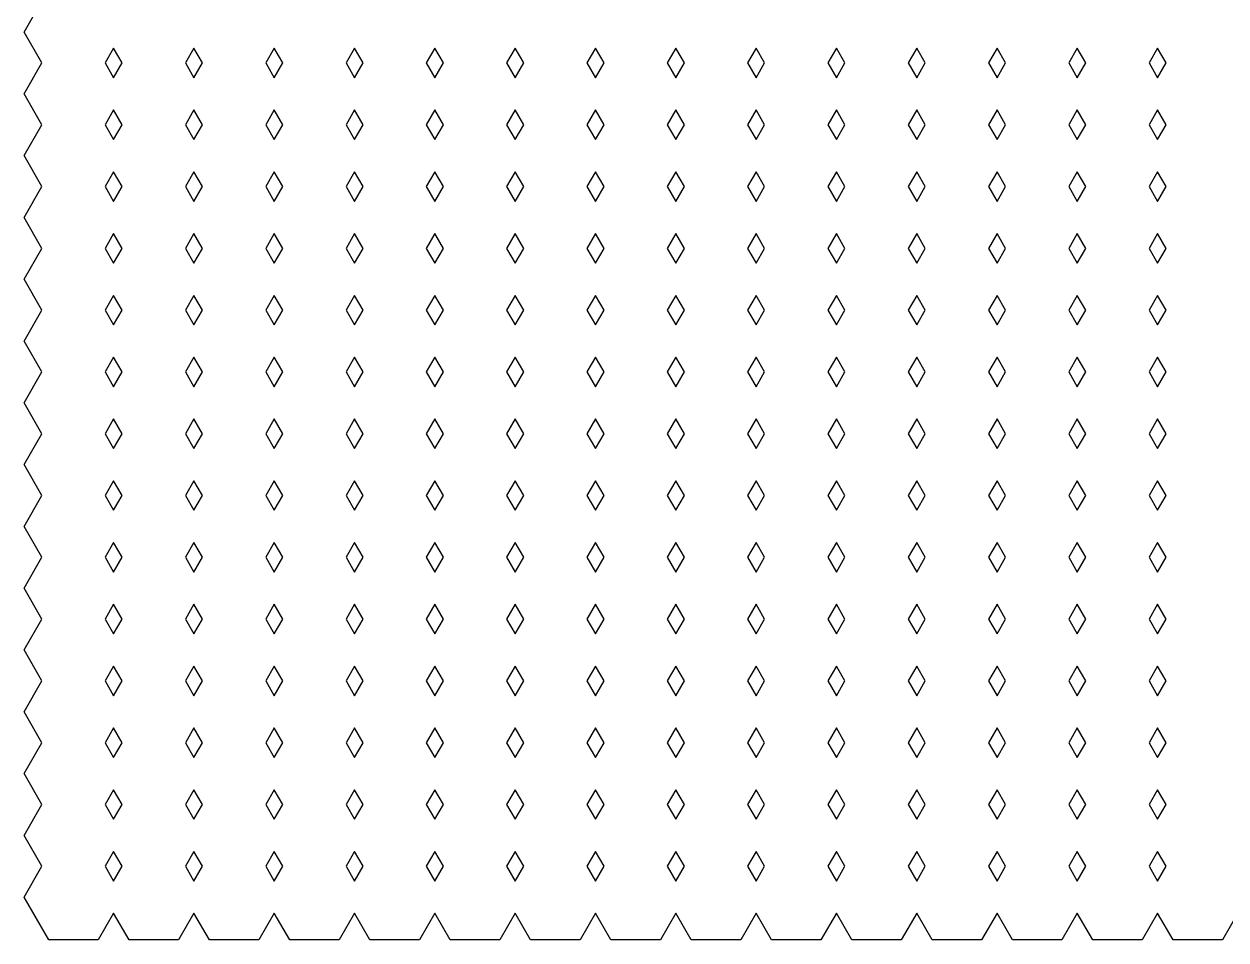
# Model space of a CAD drawing. Header units: metres. Extents: x -3000 to 3000, y -3000 to 3000.
# Drawn here: x -961.8 to -475.7, y -17.3 to 353.3 of the extents above; entities that cross this region are included whole.
import ezdxf

# ---------------------------------------------------------------- set-up
doc = ezdxf.new("R2010")
doc.units = ezdxf.units.M

msp = doc.modelspace()

# ---------------------------------------------------------------- linework, layer by layer
for p, q in [((-961.803, 350), (-954.586, 362.5)), ((-954.586, 337.5), (-961.803, 350)), ((-925.565, 343.484), (-929.019, 337.5)), ((-922.11, 337.5), (-925.565, 343.484)), ((-893.089, 343.484), (-896.544, 337.5)), ((-889.634, 337.5), (-893.089, 343.484)), ((-860.613, 343.484), (-864.068, 337.5)), ((-857.158, 337.5), (-860.613, 343.484)), ((-828.137, 343.484), (-831.592, 337.5)), ((-824.682, 337.5), (-828.137, 343.484)), ((-795.661, 343.484), (-799.116, 337.5)), ((-792.206, 337.5), (-795.661, 343.484)), ((-763.185, 343.484), (-766.64, 337.5)), ((-759.73, 337.5), (-763.185, 343.484)), ((-730.709, 343.484), (-734.164, 337.5)), ((-727.254, 337.5), (-730.709, 343.484)), ((-698.233, 343.484), (-701.688, 337.5)), ((-694.778, 337.5), (-698.233, 343.484)), ((-665.757, 343.484), (-669.212, 337.5)), ((-662.302, 337.5), (-665.757, 343.484)), ((-633.281, 343.484), (-636.736, 337.5)), ((-629.826, 337.5), (-633.281, 343.484)), ((-600.805, 343.484), (-604.26, 337.5)), ((-597.35, 337.5), (-600.805, 343.484)), ((-568.329, 343.484), (-571.784, 337.5)), ((-564.874, 337.5), (-568.329, 343.484)), ((-535.853, 343.484), (-539.308, 337.5)), ((-532.398, 337.5), (-535.853, 343.484)), ((-503.377, 343.484), (-506.832, 337.5)), ((-499.922, 337.5), (-503.377, 343.484)), ((-961.803, 325), (-954.586, 337.5)), ((-929.019, 337.5), (-925.565, 331.516)), ((-925.565, 331.516), (-922.11, 337.5)), ((-896.544, 337.5), (-893.089, 331.516)), ((-893.089, 331.516), (-889.634, 337.5)), ((-864.068, 337.5), (-860.613, 331.516)), ((-860.613, 331.516), (-857.158, 337.5)), ((-831.592, 337.5), (-828.137, 331.516)), ((-828.137, 331.516), (-824.682, 337.5)), ((-799.116, 337.5), (-795.661, 331.516)), ((-795.661, 331.516), (-792.206, 337.5)), ((-766.64, 337.5), (-763.185, 331.516)), ((-763.185, 331.516), (-759.73, 337.5)), ((-734.164, 337.5), (-730.709, 331.516)), ((-730.709, 331.516), (-727.254, 337.5)), ((-701.688, 337.5), (-698.233, 331.516)), ((-698.233, 331.516), (-694.778, 337.5)), ((-669.212, 337.5), (-665.757, 331.516)), ((-665.757, 331.516), (-662.302, 337.5)), ((-636.736, 337.5), (-633.281, 331.516)), ((-633.281, 331.516), (-629.826, 337.5)), ((-604.26, 337.5), (-600.805, 331.516)), ((-600.805, 331.516), (-597.35, 337.5)), ((-571.784, 337.5), (-568.329, 331.516)), ((-568.329, 331.516), (-564.874, 337.5)), ((-539.308, 337.5), (-535.853, 331.516)), ((-535.853, 331.516), (-532.398, 337.5)), ((-506.832, 337.5), (-503.377, 331.516)), ((-503.377, 331.516), (-499.922, 337.5)), ((-954.586, 312.5), (-961.803, 325)), ((-925.565, 318.484), (-929.019, 312.5)), ((-922.11, 312.5), (-925.565, 318.484)), ((-893.089, 318.484), (-896.544, 312.5)), ((-889.634, 312.5), (-893.089, 318.484)), ((-860.613, 318.484), (-864.068, 312.5)), ((-857.158, 312.5), (-860.613, 318.484)), ((-828.137, 318.484), (-831.592, 312.5)), ((-824.682, 312.5), (-828.137, 318.484)), ((-795.661, 318.484), (-799.116, 312.5)), ((-792.206, 312.5), (-795.661, 318.484)), ((-763.185, 318.484), (-766.64, 312.5)), ((-759.73, 312.5), (-763.185, 318.484)), ((-730.709, 318.484), (-734.164, 312.5)), ((-727.254, 312.5), (-730.709, 318.484)), ((-698.233, 318.484), (-701.688, 312.5)), ((-694.778, 312.5), (-698.233, 318.484)), ((-665.757, 318.484), (-669.212, 312.5)), ((-662.302, 312.5), (-665.757, 318.484)), ((-633.281, 318.484), (-636.736, 312.5)), ((-629.826, 312.5), (-633.281, 318.484)), ((-600.805, 318.484), (-604.26, 312.5)), ((-597.35, 312.5), (-600.805, 318.484)), ((-568.329, 318.484), (-571.784, 312.5)), ((-564.874, 312.5), (-568.329, 318.484)), ((-535.853, 318.484), (-539.308, 312.5)), ((-532.398, 312.5), (-535.853, 318.484)), ((-503.377, 318.484), (-506.832, 312.5)), ((-499.922, 312.5), (-503.377, 318.484)), ((-961.803, 300), (-954.586, 312.5)), ((-929.019, 312.5), (-925.565, 306.516)), ((-925.565, 306.516), (-922.11, 312.5)), ((-896.544, 312.5), (-893.089, 306.516)), ((-893.089, 306.516), (-889.634, 312.5)), ((-864.068, 312.5), (-860.613, 306.516)), ((-860.613, 306.516), (-857.158, 312.5)), ((-831.592, 312.5), (-828.137, 306.516)), ((-828.137, 306.516), (-824.682, 312.5)), ((-799.116, 312.5), (-795.661, 306.516)), ((-795.661, 306.516), (-792.206, 312.5)), ((-766.64, 312.5), (-763.185, 306.516)), ((-763.185, 306.516), (-759.73, 312.5)), ((-734.164, 312.5), (-730.709, 306.516)), ((-730.709, 306.516), (-727.254, 312.5)), ((-701.688, 312.5), (-698.233, 306.516)), ((-698.233, 306.516), (-694.778, 312.5)), ((-669.212, 312.5), (-665.757, 306.516)), ((-665.757, 306.516), (-662.302, 312.5)), ((-636.736, 312.5), (-633.281, 306.516)), ((-633.281, 306.516), (-629.826, 312.5)), ((-604.26, 312.5), (-600.805, 306.516)), ((-600.805, 306.516), (-597.35, 312.5)), ((-571.784, 312.5), (-568.329, 306.516)), ((-568.329, 306.516), (-564.874, 312.5)), ((-539.308, 312.5), (-535.853, 306.516)), ((-535.853, 306.516), (-532.398, 312.5)), ((-506.832, 312.5), (-503.377, 306.516)), ((-503.377, 306.516), (-499.922, 312.5)), ((-954.586, 287.5), (-961.803, 300)), ((-925.565, 293.484), (-929.019, 287.5)), ((-922.11, 287.5), (-925.565, 293.484)), ((-893.089, 293.484), (-896.544, 287.5)), ((-889.634, 287.5), (-893.089, 293.484)), ((-860.613, 293.484), (-864.068, 287.5)), ((-857.158, 287.5), (-860.613, 293.484)), ((-828.137, 293.484), (-831.592, 287.5)), ((-824.682, 287.5), (-828.137, 293.484)), ((-795.661, 293.484), (-799.116, 287.5)), ((-792.206, 287.5), (-795.661, 293.484)), ((-763.185, 293.484), (-766.64, 287.5)), ((-759.73, 287.5), (-763.185, 293.484)), ((-730.709, 293.484), (-734.164, 287.5)), ((-727.254, 287.5), (-730.709, 293.484)), ((-698.233, 293.484), (-701.688, 287.5)), ((-694.778, 287.5), (-698.233, 293.484)), ((-665.757, 293.484), (-669.212, 287.5)), ((-662.302, 287.5), (-665.757, 293.484)), ((-633.281, 293.484), (-636.736, 287.5)), ((-629.826, 287.5), (-633.281, 293.484)), ((-600.805, 293.484), (-604.26, 287.5)), ((-597.35, 287.5), (-600.805, 293.484)), ((-568.329, 293.484), (-571.784, 287.5)), ((-564.874, 287.5), (-568.329, 293.484)), ((-535.853, 293.484), (-539.308, 287.5)), ((-532.398, 287.5), (-535.853, 293.484)), ((-503.377, 293.484), (-506.832, 287.5)), ((-499.922, 287.5), (-503.377, 293.484)), ((-961.803, 275), (-954.586, 287.5)), ((-929.019, 287.5), (-925.565, 281.516)), ((-925.565, 281.516), (-922.11, 287.5)), ((-896.544, 287.5), (-893.089, 281.516)), ((-893.089, 281.516), (-889.634, 287.5)), ((-864.068, 287.5), (-860.613, 281.516)), ((-860.613, 281.516), (-857.158, 287.5)), ((-831.592, 287.5), (-828.137, 281.516)), ((-828.137, 281.516), (-824.682, 287.5)), ((-799.116, 287.5), (-795.661, 281.516)), ((-795.661, 281.516), (-792.206, 287.5)), ((-766.64, 287.5), (-763.185, 281.516)), ((-763.185, 281.516), (-759.73, 287.5)), ((-734.164, 287.5), (-730.709, 281.516)), ((-730.709, 281.516), (-727.254, 287.5)), ((-701.688, 287.5), (-698.233, 281.516)), ((-698.233, 281.516), (-694.778, 287.5)), ((-669.212, 287.5), (-665.757, 281.516)), ((-665.757, 281.516), (-662.302, 287.5)), ((-636.736, 287.5), (-633.281, 281.516)), ((-633.281, 281.516), (-629.826, 287.5)), ((-604.26, 287.5), (-600.805, 281.516)), ((-600.805, 281.516), (-597.35, 287.5)), ((-571.784, 287.5), (-568.329, 281.516)), ((-568.329, 281.516), (-564.874, 287.5)), ((-539.308, 287.5), (-535.853, 281.516)), ((-535.853, 281.516), (-532.398, 287.5)), ((-506.832, 287.5), (-503.377, 281.516)), ((-503.377, 281.516), (-499.922, 287.5)), ((-954.586, 262.5), (-961.803, 275)), ((-925.565, 268.484), (-929.019, 262.5)), ((-922.11, 262.5), (-925.565, 268.484)), ((-893.089, 268.484), (-896.544, 262.5)), ((-889.634, 262.5), (-893.089, 268.484)), ((-860.613, 268.484), (-864.068, 262.5)), ((-857.158, 262.5), (-860.613, 268.484)), ((-828.137, 268.484), (-831.592, 262.5)), ((-824.682, 262.5), (-828.137, 268.484)), ((-795.661, 268.484), (-799.116, 262.5)), ((-792.206, 262.5), (-795.661, 268.484)), ((-763.185, 268.484), (-766.64, 262.5)), ((-759.73, 262.5), (-763.185, 268.484)), ((-730.709, 268.484), (-734.164, 262.5)), ((-727.254, 262.5), (-730.709, 268.484)), ((-698.233, 268.484), (-701.688, 262.5)), ((-694.778, 262.5), (-698.233, 268.484)), ((-665.757, 268.484), (-669.212, 262.5)), ((-662.302, 262.5), (-665.757, 268.484)), ((-633.281, 268.484), (-636.736, 262.5)), ((-629.826, 262.5), (-633.281, 268.484)), ((-600.805, 268.484), (-604.26, 262.5)), ((-597.35, 262.5), (-600.805, 268.484)), ((-568.329, 268.484), (-571.784, 262.5)), ((-564.874, 262.5), (-568.329, 268.484)), ((-535.853, 268.484), (-539.308, 262.5)), ((-532.398, 262.5), (-535.853, 268.484)), ((-503.377, 268.484), (-506.832, 262.5)), ((-499.922, 262.5), (-503.377, 268.484)), ((-961.803, 250), (-954.586, 262.5)), ((-929.019, 262.5), (-925.565, 256.516)), ((-925.565, 256.516), (-922.11, 262.5)), ((-896.544, 262.5), (-893.089, 256.516)), ((-893.089, 256.516), (-889.634, 262.5)), ((-864.068, 262.5), (-860.613, 256.516)), ((-860.613, 256.516), (-857.158, 262.5)), ((-831.592, 262.5), (-828.137, 256.516)), ((-828.137, 256.516), (-824.682, 262.5)), ((-799.116, 262.5), (-795.661, 256.516)), ((-795.661, 256.516), (-792.206, 262.5)), ((-766.64, 262.5), (-763.185, 256.516)), ((-763.185, 256.516), (-759.73, 262.5)), ((-734.164, 262.5), (-730.709, 256.516)), ((-730.709, 256.516), (-727.254, 262.5)), ((-701.688, 262.5), (-698.233, 256.516)), ((-698.233, 256.516), (-694.778, 262.5)), ((-669.212, 262.5), (-665.757, 256.516)), ((-665.757, 256.516), (-662.302, 262.5)), ((-636.736, 262.5), (-633.281, 256.516)), ((-633.281, 256.516), (-629.826, 262.5)), ((-604.26, 262.5), (-600.805, 256.516)), ((-600.805, 256.516), (-597.35, 262.5)), ((-571.784, 262.5), (-568.329, 256.516)), ((-568.329, 256.516), (-564.874, 262.5)), ((-539.308, 262.5), (-535.853, 256.516)), ((-535.853, 256.516), (-532.398, 262.5)), ((-506.832, 262.5), (-503.377, 256.516)), ((-503.377, 256.516), (-499.922, 262.5)), ((-954.586, 237.5), (-961.803, 250)), ((-925.565, 243.484), (-929.019, 237.5)), ((-922.11, 237.5), (-925.565, 243.484)), ((-893.089, 243.484), (-896.544, 237.5)), ((-889.634, 237.5), (-893.089, 243.484)), ((-860.613, 243.484), (-864.068, 237.5)), ((-857.158, 237.5), (-860.613, 243.484)), ((-828.137, 243.484), (-831.592, 237.5)), ((-824.682, 237.5), (-828.137, 243.484)), ((-795.661, 243.484), (-799.116, 237.5)), ((-792.206, 237.5), (-795.661, 243.484)), ((-763.185, 243.484), (-766.64, 237.5)), ((-759.73, 237.5), (-763.185, 243.484)), ((-730.709, 243.484), (-734.164, 237.5)), ((-727.254, 237.5), (-730.709, 243.484)), ((-698.233, 243.484), (-701.688, 237.5)), ((-694.778, 237.5), (-698.233, 243.484)), ((-665.757, 243.484), (-669.212, 237.5)), ((-662.302, 237.5), (-665.757, 243.484)), ((-633.281, 243.484), (-636.736, 237.5)), ((-629.826, 237.5), (-633.281, 243.484)), ((-600.805, 243.484), (-604.26, 237.5)), ((-597.35, 237.5), (-600.805, 243.484)), ((-568.329, 243.484), (-571.784, 237.5)), ((-564.874, 237.5), (-568.329, 243.484)), ((-535.853, 243.484), (-539.308, 237.5)), ((-532.398, 237.5), (-535.853, 243.484)), ((-503.377, 243.484), (-506.832, 237.5)), ((-499.922, 237.5), (-503.377, 243.484)), ((-961.803, 225), (-954.586, 237.5)), ((-929.019, 237.5), (-925.565, 231.516)), ((-925.565, 231.516), (-922.11, 237.5)), ((-896.544, 237.5), (-893.089, 231.516)), ((-893.089, 231.516), (-889.634, 237.5)), ((-864.068, 237.5), (-860.613, 231.516)), ((-860.613, 231.516), (-857.158, 237.5)), ((-831.592, 237.5), (-828.137, 231.516)), ((-828.137, 231.516), (-824.682, 237.5)), ((-799.116, 237.5), (-795.661, 231.516)), ((-795.661, 231.516), (-792.206, 237.5)), ((-766.64, 237.5), (-763.185, 231.516)), ((-763.185, 231.516), (-759.73, 237.5)), ((-734.164, 237.5), (-730.709, 231.516)), ((-730.709, 231.516), (-727.254, 237.5)), ((-701.688, 237.5), (-698.233, 231.516)), ((-698.233, 231.516), (-694.778, 237.5)), ((-669.212, 237.5), (-665.757, 231.516)), ((-665.757, 231.516), (-662.302, 237.5)), ((-636.736, 237.5), (-633.281, 231.516)), ((-633.281, 231.516), (-629.826, 237.5)), ((-604.26, 237.5), (-600.805, 231.516)), ((-600.805, 231.516), (-597.35, 237.5)), ((-571.784, 237.5), (-568.329, 231.516)), ((-568.329, 231.516), (-564.874, 237.5)), ((-539.308, 237.5), (-535.853, 231.516)), ((-535.853, 231.516), (-532.398, 237.5)), ((-506.832, 237.5), (-503.377, 231.516)), ((-503.377, 231.516), (-499.922, 237.5)), ((-954.586, 212.5), (-961.803, 225)), ((-925.565, 218.484), (-929.019, 212.5)), ((-922.11, 212.5), (-925.565, 218.484)), ((-893.089, 218.484), (-896.544, 212.5)), ((-889.634, 212.5), (-893.089, 218.484)), ((-860.613, 218.484), (-864.068, 212.5)), ((-857.158, 212.5), (-860.613, 218.484)), ((-828.137, 218.484), (-831.592, 212.5)), ((-824.682, 212.5), (-828.137, 218.484)), ((-795.661, 218.484), (-799.116, 212.5)), ((-792.206, 212.5), (-795.661, 218.484)), ((-763.185, 218.484), (-766.64, 212.5)), ((-759.73, 212.5), (-763.185, 218.484)), ((-730.709, 218.484), (-734.164, 212.5)), ((-727.254, 212.5), (-730.709, 218.484)), ((-698.233, 218.484), (-701.688, 212.5)), ((-694.778, 212.5), (-698.233, 218.484)), ((-665.757, 218.484), (-669.212, 212.5)), ((-662.302, 212.5), (-665.757, 218.484)), ((-633.281, 218.484), (-636.736, 212.5)), ((-629.826, 212.5), (-633.281, 218.484)), ((-600.805, 218.484), (-604.26, 212.5)), ((-597.35, 212.5), (-600.805, 218.484)), ((-568.329, 218.484), (-571.784, 212.5)), ((-564.874, 212.5), (-568.329, 218.484)), ((-535.853, 218.484), (-539.308, 212.5)), ((-532.398, 212.5), (-535.853, 218.484)), ((-503.377, 218.484), (-506.832, 212.5)), ((-499.922, 212.5), (-503.377, 218.484)), ((-961.803, 200), (-954.586, 212.5)), ((-929.019, 212.5), (-925.565, 206.516)), ((-925.565, 206.516), (-922.11, 212.5)), ((-896.544, 212.5), (-893.089, 206.516)), ((-893.089, 206.516), (-889.634, 212.5)), ((-864.068, 212.5), (-860.613, 206.516)), ((-860.613, 206.516), (-857.158, 212.5)), ((-831.592, 212.5), (-828.137, 206.516)), ((-828.137, 206.516), (-824.682, 212.5)), ((-799.116, 212.5), (-795.661, 206.516)), ((-795.661, 206.516), (-792.206, 212.5)), ((-766.64, 212.5), (-763.185, 206.516)), ((-763.185, 206.516), (-759.73, 212.5)), ((-734.164, 212.5), (-730.709, 206.516)), ((-730.709, 206.516), (-727.254, 212.5)), ((-701.688, 212.5), (-698.233, 206.516)), ((-698.233, 206.516), (-694.778, 212.5)), ((-669.212, 212.5), (-665.757, 206.516)), ((-665.757, 206.516), (-662.302, 212.5)), ((-636.736, 212.5), (-633.281, 206.516)), ((-633.281, 206.516), (-629.826, 212.5)), ((-604.26, 212.5), (-600.805, 206.516)), ((-600.805, 206.516), (-597.35, 212.5)), ((-571.784, 212.5), (-568.329, 206.516)), ((-568.329, 206.516), (-564.874, 212.5)), ((-539.308, 212.5), (-535.853, 206.516)), ((-535.853, 206.516), (-532.398, 212.5)), ((-506.832, 212.5), (-503.377, 206.516)), ((-503.377, 206.516), (-499.922, 212.5)), ((-954.586, 187.5), (-961.803, 200)), ((-925.565, 193.484), (-929.019, 187.5)), ((-922.11, 187.5), (-925.565, 193.484)), ((-893.089, 193.484), (-896.544, 187.5)), ((-889.634, 187.5), (-893.089, 193.484)), ((-860.613, 193.484), (-864.068, 187.5)), ((-857.158, 187.5), (-860.613, 193.484)), ((-828.137, 193.484), (-831.592, 187.5)), ((-824.682, 187.5), (-828.137, 193.484)), ((-795.661, 193.484), (-799.116, 187.5)), ((-792.206, 187.5), (-795.661, 193.484)), ((-763.185, 193.484), (-766.64, 187.5)), ((-759.73, 187.5), (-763.185, 193.484)), ((-730.709, 193.484), (-734.164, 187.5)), ((-727.254, 187.5), (-730.709, 193.484)), ((-698.233, 193.484), (-701.688, 187.5)), ((-694.778, 187.5), (-698.233, 193.484)), ((-665.757, 193.484), (-669.212, 187.5)), ((-662.302, 187.5), (-665.757, 193.484)), ((-633.281, 193.484), (-636.736, 187.5)), ((-629.826, 187.5), (-633.281, 193.484)), ((-600.805, 193.484), (-604.26, 187.5)), ((-597.35, 187.5), (-600.805, 193.484)), ((-568.329, 193.484), (-571.784, 187.5)), ((-564.874, 187.5), (-568.329, 193.484)), ((-535.853, 193.484), (-539.308, 187.5)), ((-532.398, 187.5), (-535.853, 193.484)), ((-503.377, 193.484), (-506.832, 187.5)), ((-499.922, 187.5), (-503.377, 193.484)), ((-961.803, 175), (-954.586, 187.5)), ((-929.019, 187.5), (-925.565, 181.516)), ((-925.565, 181.516), (-922.11, 187.5)), ((-896.544, 187.5), (-893.089, 181.516)), ((-893.089, 181.516), (-889.634, 187.5)), ((-864.068, 187.5), (-860.613, 181.516)), ((-860.613, 181.516), (-857.158, 187.5)), ((-831.592, 187.5), (-828.137, 181.516)), ((-828.137, 181.516), (-824.682, 187.5)), ((-799.116, 187.5), (-795.661, 181.516)), ((-795.661, 181.516), (-792.206, 187.5)), ((-766.64, 187.5), (-763.185, 181.516)), ((-763.185, 181.516), (-759.73, 187.5)), ((-734.164, 187.5), (-730.709, 181.516)), ((-730.709, 181.516), (-727.254, 187.5)), ((-701.688, 187.5), (-698.233, 181.516)), ((-698.233, 181.516), (-694.778, 187.5)), ((-669.212, 187.5), (-665.757, 181.516)), ((-665.757, 181.516), (-662.302, 187.5)), ((-636.736, 187.5), (-633.281, 181.516)), ((-633.281, 181.516), (-629.826, 187.5)), ((-604.26, 187.5), (-600.805, 181.516)), ((-600.805, 181.516), (-597.35, 187.5)), ((-571.784, 187.5), (-568.329, 181.516)), ((-568.329, 181.516), (-564.874, 187.5)), ((-539.308, 187.5), (-535.853, 181.516)), ((-535.853, 181.516), (-532.398, 187.5)), ((-506.832, 187.5), (-503.377, 181.516)), ((-503.377, 181.516), (-499.922, 187.5)), ((-954.586, 162.5), (-961.803, 175)), ((-925.565, 168.484), (-929.019, 162.5)), ((-922.11, 162.5), (-925.565, 168.484)), ((-893.089, 168.484), (-896.544, 162.5)), ((-889.634, 162.5), (-893.089, 168.484)), ((-860.613, 168.484), (-864.068, 162.5)), ((-857.158, 162.5), (-860.613, 168.484)), ((-828.137, 168.484), (-831.592, 162.5)), ((-824.682, 162.5), (-828.137, 168.484)), ((-795.661, 168.484), (-799.116, 162.5)), ((-792.206, 162.5), (-795.661, 168.484)), ((-763.185, 168.484), (-766.64, 162.5)), ((-759.73, 162.5), (-763.185, 168.484)), ((-730.709, 168.484), (-734.164, 162.5)), ((-727.254, 162.5), (-730.709, 168.484)), ((-698.233, 168.484), (-701.688, 162.5)), ((-694.778, 162.5), (-698.233, 168.484)), ((-665.757, 168.484), (-669.212, 162.5)), ((-662.302, 162.5), (-665.757, 168.484)), ((-633.281, 168.484), (-636.736, 162.5)), ((-629.826, 162.5), (-633.281, 168.484)), ((-600.805, 168.484), (-604.26, 162.5)), ((-597.35, 162.5), (-600.805, 168.484)), ((-568.329, 168.484), (-571.784, 162.5)), ((-564.874, 162.5), (-568.329, 168.484)), ((-535.853, 168.484), (-539.308, 162.5)), ((-532.398, 162.5), (-535.853, 168.484)), ((-503.377, 168.484), (-506.832, 162.5)), ((-499.922, 162.5), (-503.377, 168.484)), ((-961.803, 150), (-954.586, 162.5)), ((-929.019, 162.5), (-925.565, 156.516)), ((-925.565, 156.516), (-922.11, 162.5)), ((-896.544, 162.5), (-893.089, 156.516)), ((-893.089, 156.516), (-889.634, 162.5)), ((-864.068, 162.5), (-860.613, 156.516)), ((-860.613, 156.516), (-857.158, 162.5)), ((-831.592, 162.5), (-828.137, 156.516)), ((-828.137, 156.516), (-824.682, 162.5)), ((-799.116, 162.5), (-795.661, 156.516)), ((-795.661, 156.516), (-792.206, 162.5)), ((-766.64, 162.5), (-763.185, 156.516)), ((-763.185, 156.516), (-759.73, 162.5)), ((-734.164, 162.5), (-730.709, 156.516)), ((-730.709, 156.516), (-727.254, 162.5)), ((-701.688, 162.5), (-698.233, 156.516)), ((-698.233, 156.516), (-694.778, 162.5)), ((-669.212, 162.5), (-665.757, 156.516)), ((-665.757, 156.516), (-662.302, 162.5)), ((-636.736, 162.5), (-633.281, 156.516)), ((-633.281, 156.516), (-629.826, 162.5)), ((-604.26, 162.5), (-600.805, 156.516)), ((-600.805, 156.516), (-597.35, 162.5)), ((-571.784, 162.5), (-568.329, 156.516)), ((-568.329, 156.516), (-564.874, 162.5)), ((-539.308, 162.5), (-535.853, 156.516)), ((-535.853, 156.516), (-532.398, 162.5)), ((-506.832, 162.5), (-503.377, 156.516)), ((-503.377, 156.516), (-499.922, 162.5)), ((-954.586, 137.5), (-961.803, 150)), ((-925.565, 143.484), (-929.019, 137.5)), ((-922.11, 137.5), (-925.565, 143.484)), ((-893.089, 143.484), (-896.544, 137.5)), ((-889.634, 137.5), (-893.089, 143.484)), ((-860.613, 143.484), (-864.068, 137.5)), ((-857.158, 137.5), (-860.613, 143.484)), ((-828.137, 143.484), (-831.592, 137.5)), ((-824.682, 137.5), (-828.137, 143.484)), ((-795.661, 143.484), (-799.116, 137.5)), ((-792.206, 137.5), (-795.661, 143.484)), ((-763.185, 143.484), (-766.64, 137.5)), ((-759.73, 137.5), (-763.185, 143.484)), ((-730.709, 143.484), (-734.164, 137.5)), ((-727.254, 137.5), (-730.709, 143.484)), ((-698.233, 143.484), (-701.688, 137.5)), ((-694.778, 137.5), (-698.233, 143.484)), ((-665.757, 143.484), (-669.212, 137.5)), ((-662.302, 137.5), (-665.757, 143.484)), ((-633.281, 143.484), (-636.736, 137.5)), ((-629.826, 137.5), (-633.281, 143.484)), ((-600.805, 143.484), (-604.26, 137.5)), ((-597.35, 137.5), (-600.805, 143.484)), ((-568.329, 143.484), (-571.784, 137.5)), ((-564.874, 137.5), (-568.329, 143.484)), ((-535.853, 143.484), (-539.308, 137.5)), ((-532.398, 137.5), (-535.853, 143.484)), ((-503.377, 143.484), (-506.832, 137.5)), ((-499.922, 137.5), (-503.377, 143.484)), ((-961.803, 125), (-954.586, 137.5)), ((-929.019, 137.5), (-925.565, 131.516)), ((-925.565, 131.516), (-922.11, 137.5)), ((-896.544, 137.5), (-893.089, 131.516)), ((-893.089, 131.516), (-889.634, 137.5)), ((-864.068, 137.5), (-860.613, 131.516)), ((-860.613, 131.516), (-857.158, 137.5)), ((-831.592, 137.5), (-828.137, 131.516)), ((-828.137, 131.516), (-824.682, 137.5)), ((-799.116, 137.5), (-795.661, 131.516)), ((-795.661, 131.516), (-792.206, 137.5)), ((-766.64, 137.5), (-763.185, 131.516)), ((-763.185, 131.516), (-759.73, 137.5)), ((-734.164, 137.5), (-730.709, 131.516)), ((-730.709, 131.516), (-727.254, 137.5)), ((-701.688, 137.5), (-698.233, 131.516)), ((-698.233, 131.516), (-694.778, 137.5)), ((-669.212, 137.5), (-665.757, 131.516)), ((-665.757, 131.516), (-662.302, 137.5)), ((-636.736, 137.5), (-633.281, 131.516)), ((-633.281, 131.516), (-629.826, 137.5)), ((-604.26, 137.5), (-600.805, 131.516)), ((-600.805, 131.516), (-597.35, 137.5)), ((-571.784, 137.5), (-568.329, 131.516)), ((-568.329, 131.516), (-564.874, 137.5)), ((-539.308, 137.5), (-535.853, 131.516)), ((-535.853, 131.516), (-532.398, 137.5)), ((-506.832, 137.5), (-503.377, 131.516)), ((-503.377, 131.516), (-499.922, 137.5)), ((-954.586, 112.5), (-961.803, 125)), ((-925.565, 118.484), (-929.019, 112.5)), ((-922.11, 112.5), (-925.565, 118.484)), ((-893.089, 118.484), (-896.544, 112.5)), ((-889.634, 112.5), (-893.089, 118.484)), ((-860.613, 118.484), (-864.068, 112.5)), ((-857.158, 112.5), (-860.613, 118.484)), ((-828.137, 118.484), (-831.592, 112.5)), ((-824.682, 112.5), (-828.137, 118.484)), ((-795.661, 118.484), (-799.116, 112.5)), ((-792.206, 112.5), (-795.661, 118.484)), ((-763.185, 118.484), (-766.64, 112.5)), ((-759.73, 112.5), (-763.185, 118.484)), ((-730.709, 118.484), (-734.164, 112.5)), ((-727.254, 112.5), (-730.709, 118.484)), ((-698.233, 118.484), (-701.688, 112.5)), ((-694.778, 112.5), (-698.233, 118.484)), ((-665.757, 118.484), (-669.212, 112.5)), ((-662.302, 112.5), (-665.757, 118.484)), ((-633.281, 118.484), (-636.736, 112.5)), ((-629.826, 112.5), (-633.281, 118.484)), ((-600.805, 118.484), (-604.26, 112.5)), ((-597.35, 112.5), (-600.805, 118.484)), ((-568.329, 118.484), (-571.784, 112.5)), ((-564.874, 112.5), (-568.329, 118.484)), ((-535.853, 118.484), (-539.308, 112.5)), ((-532.398, 112.5), (-535.853, 118.484)), ((-503.377, 118.484), (-506.832, 112.5)), ((-499.922, 112.5), (-503.377, 118.484)), ((-961.803, 100), (-954.586, 112.5)), ((-929.019, 112.5), (-925.565, 106.516)), ((-925.565, 106.516), (-922.11, 112.5)), ((-896.544, 112.5), (-893.089, 106.516)), ((-893.089, 106.516), (-889.634, 112.5)), ((-864.068, 112.5), (-860.613, 106.516)), ((-860.613, 106.516), (-857.158, 112.5)), ((-831.592, 112.5), (-828.137, 106.516)), ((-828.137, 106.516), (-824.682, 112.5)), ((-799.116, 112.5), (-795.661, 106.516)), ((-795.661, 106.516), (-792.206, 112.5)), ((-766.64, 112.5), (-763.185, 106.516)), ((-763.185, 106.516), (-759.73, 112.5)), ((-734.164, 112.5), (-730.709, 106.516)), ((-730.709, 106.516), (-727.254, 112.5)), ((-701.688, 112.5), (-698.233, 106.516)), ((-698.233, 106.516), (-694.778, 112.5)), ((-669.212, 112.5), (-665.757, 106.516)), ((-665.757, 106.516), (-662.302, 112.5)), ((-636.736, 112.5), (-633.281, 106.516)), ((-633.281, 106.516), (-629.826, 112.5)), ((-604.26, 112.5), (-600.805, 106.516)), ((-600.805, 106.516), (-597.35, 112.5)), ((-571.784, 112.5), (-568.329, 106.516)), ((-568.329, 106.516), (-564.874, 112.5)), ((-539.308, 112.5), (-535.853, 106.516)), ((-535.853, 106.516), (-532.398, 112.5)), ((-506.832, 112.5), (-503.377, 106.516)), ((-503.377, 106.516), (-499.922, 112.5)), ((-954.586, 87.5), (-961.803, 100)), ((-925.565, 93.484), (-929.019, 87.5)), ((-922.11, 87.5), (-925.565, 93.484)), ((-893.089, 93.484), (-896.544, 87.5)), ((-889.634, 87.5), (-893.089, 93.484)), ((-860.613, 93.484), (-864.068, 87.5)), ((-857.158, 87.5), (-860.613, 93.484)), ((-828.137, 93.484), (-831.592, 87.5)), ((-824.682, 87.5), (-828.137, 93.484)), ((-795.661, 93.484), (-799.116, 87.5)), ((-792.206, 87.5), (-795.661, 93.484)), ((-763.185, 93.484), (-766.64, 87.5)), ((-759.73, 87.5), (-763.185, 93.484)), ((-730.709, 93.484), (-734.164, 87.5)), ((-727.254, 87.5), (-730.709, 93.484)), ((-698.233, 93.484), (-701.688, 87.5)), ((-694.778, 87.5), (-698.233, 93.484)), ((-665.757, 93.484), (-669.212, 87.5)), ((-662.302, 87.5), (-665.757, 93.484)), ((-633.281, 93.484), (-636.736, 87.5)), ((-629.826, 87.5), (-633.281, 93.484)), ((-600.805, 93.484), (-604.26, 87.5)), ((-597.35, 87.5), (-600.805, 93.484)), ((-568.329, 93.484), (-571.784, 87.5)), ((-564.874, 87.5), (-568.329, 93.484)), ((-535.853, 93.484), (-539.308, 87.5)), ((-532.398, 87.5), (-535.853, 93.484)), ((-503.377, 93.484), (-506.832, 87.5)), ((-499.922, 87.5), (-503.377, 93.484)), ((-961.803, 75), (-954.586, 87.5)), ((-929.019, 87.5), (-925.565, 81.516)), ((-925.565, 81.516), (-922.11, 87.5)), ((-896.544, 87.5), (-893.089, 81.516)), ((-893.089, 81.516), (-889.634, 87.5)), ((-864.068, 87.5), (-860.613, 81.516)), ((-860.613, 81.516), (-857.158, 87.5)), ((-831.592, 87.5), (-828.137, 81.516)), ((-828.137, 81.516), (-824.682, 87.5)), ((-799.116, 87.5), (-795.661, 81.516)), ((-795.661, 81.516), (-792.206, 87.5)), ((-766.64, 87.5), (-763.185, 81.516)), ((-763.185, 81.516), (-759.73, 87.5)), ((-734.164, 87.5), (-730.709, 81.516)), ((-730.709, 81.516), (-727.254, 87.5)), ((-701.688, 87.5), (-698.233, 81.516)), ((-698.233, 81.516), (-694.778, 87.5)), ((-669.212, 87.5), (-665.757, 81.516)), ((-665.757, 81.516), (-662.302, 87.5)), ((-636.736, 87.5), (-633.281, 81.516)), ((-633.281, 81.516), (-629.826, 87.5)), ((-604.26, 87.5), (-600.805, 81.516)), ((-600.805, 81.516), (-597.35, 87.5)), ((-571.784, 87.5), (-568.329, 81.516)), ((-568.329, 81.516), (-564.874, 87.5)), ((-539.308, 87.5), (-535.853, 81.516)), ((-535.853, 81.516), (-532.398, 87.5)), ((-506.832, 87.5), (-503.377, 81.516)), ((-503.377, 81.516), (-499.922, 87.5)), ((-954.586, 62.5), (-961.803, 75)), ((-925.565, 68.484), (-929.019, 62.5)), ((-922.11, 62.5), (-925.565, 68.484)), ((-893.089, 68.484), (-896.544, 62.5)), ((-889.634, 62.5), (-893.089, 68.484)), ((-860.613, 68.484), (-864.068, 62.5)), ((-857.158, 62.5), (-860.613, 68.484)), ((-828.137, 68.484), (-831.592, 62.5)), ((-824.682, 62.5), (-828.137, 68.484)), ((-795.661, 68.484), (-799.116, 62.5)), ((-792.206, 62.5), (-795.661, 68.484)), ((-763.185, 68.484), (-766.64, 62.5)), ((-759.73, 62.5), (-763.185, 68.484)), ((-730.709, 68.484), (-734.164, 62.5)), ((-727.254, 62.5), (-730.709, 68.484)), ((-698.233, 68.484), (-701.688, 62.5)), ((-694.778, 62.5), (-698.233, 68.484)), ((-665.757, 68.484), (-669.212, 62.5)), ((-662.302, 62.5), (-665.757, 68.484)), ((-633.281, 68.484), (-636.736, 62.5)), ((-629.826, 62.5), (-633.281, 68.484)), ((-600.805, 68.484), (-604.26, 62.5)), ((-597.35, 62.5), (-600.805, 68.484)), ((-568.329, 68.484), (-571.784, 62.5)), ((-564.874, 62.5), (-568.329, 68.484)), ((-535.853, 68.484), (-539.308, 62.5)), ((-532.398, 62.5), (-535.853, 68.484)), ((-503.377, 68.484), (-506.832, 62.5)), ((-499.922, 62.5), (-503.377, 68.484)), ((-961.803, 50), (-954.586, 62.5)), ((-929.019, 62.5), (-925.565, 56.516)), ((-925.565, 56.516), (-922.11, 62.5)), ((-896.544, 62.5), (-893.089, 56.516)), ((-893.089, 56.516), (-889.634, 62.5)), ((-864.068, 62.5), (-860.613, 56.516)), ((-860.613, 56.516), (-857.158, 62.5)), ((-831.592, 62.5), (-828.137, 56.516)), ((-828.137, 56.516), (-824.682, 62.5)), ((-799.116, 62.5), (-795.661, 56.516)), ((-795.661, 56.516), (-792.206, 62.5)), ((-766.64, 62.5), (-763.185, 56.516)), ((-763.185, 56.516), (-759.73, 62.5)), ((-734.164, 62.5), (-730.709, 56.516)), ((-730.709, 56.516), (-727.254, 62.5)), ((-701.688, 62.5), (-698.233, 56.516)), ((-698.233, 56.516), (-694.778, 62.5)), ((-669.212, 62.5), (-665.757, 56.516)), ((-665.757, 56.516), (-662.302, 62.5)), ((-636.736, 62.5), (-633.281, 56.516)), ((-633.281, 56.516), (-629.826, 62.5)), ((-604.26, 62.5), (-600.805, 56.516)), ((-600.805, 56.516), (-597.35, 62.5)), ((-571.784, 62.5), (-568.329, 56.516)), ((-568.329, 56.516), (-564.874, 62.5)), ((-539.308, 62.5), (-535.853, 56.516)), ((-535.853, 56.516), (-532.398, 62.5)), ((-506.832, 62.5), (-503.377, 56.516)), ((-503.377, 56.516), (-499.922, 62.5)), ((-954.586, 37.5), (-961.803, 50)), ((-925.565, 43.484), (-929.019, 37.5)), ((-922.11, 37.5), (-925.565, 43.484)), ((-893.089, 43.484), (-896.544, 37.5)), ((-889.634, 37.5), (-893.089, 43.484)), ((-860.613, 43.484), (-864.068, 37.5)), ((-857.158, 37.5), (-860.613, 43.484)), ((-828.137, 43.484), (-831.592, 37.5)), ((-824.682, 37.5), (-828.137, 43.484)), ((-795.661, 43.484), (-799.116, 37.5)), ((-792.206, 37.5), (-795.661, 43.484)), ((-763.185, 43.484), (-766.64, 37.5)), ((-759.73, 37.5), (-763.185, 43.484)), ((-730.709, 43.484), (-734.164, 37.5)), ((-727.254, 37.5), (-730.709, 43.484)), ((-698.233, 43.484), (-701.688, 37.5)), ((-694.778, 37.5), (-698.233, 43.484)), ((-665.757, 43.484), (-669.212, 37.5)), ((-662.302, 37.5), (-665.757, 43.484)), ((-633.281, 43.484), (-636.736, 37.5)), ((-629.826, 37.5), (-633.281, 43.484)), ((-600.805, 43.484), (-604.26, 37.5)), ((-597.35, 37.5), (-600.805, 43.484)), ((-568.329, 43.484), (-571.784, 37.5)), ((-564.874, 37.5), (-568.329, 43.484)), ((-535.853, 43.484), (-539.308, 37.5)), ((-532.398, 37.5), (-535.853, 43.484)), ((-503.377, 43.484), (-506.832, 37.5)), ((-499.922, 37.5), (-503.377, 43.484)), ((-961.803, 25), (-954.586, 37.5)), ((-929.019, 37.5), (-925.565, 31.516)), ((-925.565, 31.516), (-922.11, 37.5)), ((-896.544, 37.5), (-893.089, 31.516)), ((-893.089, 31.516), (-889.634, 37.5)), ((-864.068, 37.5), (-860.613, 31.516)), ((-860.613, 31.516), (-857.158, 37.5)), ((-831.592, 37.5), (-828.137, 31.516)), ((-828.137, 31.516), (-824.682, 37.5)), ((-799.116, 37.5), (-795.661, 31.516)), ((-795.661, 31.516), (-792.206, 37.5)), ((-766.64, 37.5), (-763.185, 31.516)), ((-763.185, 31.516), (-759.73, 37.5)), ((-734.164, 37.5), (-730.709, 31.516)), ((-730.709, 31.516), (-727.254, 37.5)), ((-701.688, 37.5), (-698.233, 31.516)), ((-698.233, 31.516), (-694.778, 37.5)), ((-669.212, 37.5), (-665.757, 31.516)), ((-665.757, 31.516), (-662.302, 37.5)), ((-636.736, 37.5), (-633.281, 31.516)), ((-633.281, 31.516), (-629.826, 37.5)), ((-604.26, 37.5), (-600.805, 31.516)), ((-600.805, 31.516), (-597.35, 37.5)), ((-571.784, 37.5), (-568.329, 31.516)), ((-568.329, 31.516), (-564.874, 37.5)), ((-539.308, 37.5), (-535.853, 31.516)), ((-535.853, 31.516), (-532.398, 37.5)), ((-506.832, 37.5), (-503.377, 31.516)), ((-503.377, 31.516), (-499.922, 37.5)), ((-954.586, 12.5), (-961.803, 25)), ((-925.565, 18.484), (-929.019, 12.5)), ((-922.11, 12.5), (-925.565, 18.484)), ((-893.089, 18.484), (-896.544, 12.5)), ((-889.634, 12.5), (-893.089, 18.484)), ((-860.613, 18.484), (-864.068, 12.5)), ((-857.158, 12.5), (-860.613, 18.484)), ((-828.137, 18.484), (-831.592, 12.5)), ((-824.682, 12.5), (-828.137, 18.484)), ((-795.661, 18.484), (-799.116, 12.5)), ((-792.206, 12.5), (-795.661, 18.484)), ((-763.185, 18.484), (-766.64, 12.5)), ((-759.73, 12.5), (-763.185, 18.484)), ((-730.709, 18.484), (-734.164, 12.5)), ((-727.254, 12.5), (-730.709, 18.484)), ((-698.233, 18.484), (-701.688, 12.5)), ((-694.778, 12.5), (-698.233, 18.484)), ((-665.757, 18.484), (-669.212, 12.5)), ((-662.302, 12.5), (-665.757, 18.484)), ((-633.281, 18.484), (-636.736, 12.5)), ((-629.826, 12.5), (-633.281, 18.484)), ((-600.805, 18.484), (-604.26, 12.5)), ((-597.35, 12.5), (-600.805, 18.484)), ((-568.329, 18.484), (-571.784, 12.5)), ((-564.874, 12.5), (-568.329, 18.484)), ((-535.853, 18.484), (-539.308, 12.5)), ((-532.398, 12.5), (-535.853, 18.484)), ((-503.377, 18.484), (-506.832, 12.5)), ((-499.922, 12.5), (-503.377, 18.484)), ((-961.803, 0), (-954.586, 12.5)), ((-929.019, 12.5), (-925.565, 6.516)), ((-925.565, 6.516), (-922.11, 12.5)), ((-896.544, 12.5), (-893.089, 6.516)), ((-893.089, 6.516), (-889.634, 12.5)), ((-864.068, 12.5), (-860.613, 6.516)), ((-860.613, 6.516), (-857.158, 12.5)), ((-831.592, 12.5), (-828.137, 6.516)), ((-828.137, 6.516), (-824.682, 12.5)), ((-799.116, 12.5), (-795.661, 6.516)), ((-795.661, 6.516), (-792.206, 12.5)), ((-766.64, 12.5), (-763.185, 6.516)), ((-763.185, 6.516), (-759.73, 12.5)), ((-734.164, 12.5), (-730.709, 6.516)), ((-730.709, 6.516), (-727.254, 12.5)), ((-701.688, 12.5), (-698.233, 6.516)), ((-698.233, 6.516), (-694.778, 12.5)), ((-669.212, 12.5), (-665.757, 6.516)), ((-665.757, 6.516), (-662.302, 12.5)), ((-636.736, 12.5), (-633.281, 6.516)), ((-633.281, 6.516), (-629.826, 12.5)), ((-604.26, 12.5), (-600.805, 6.516)), ((-600.805, 6.516), (-597.35, 12.5)), ((-571.784, 12.5), (-568.329, 6.516)), ((-568.329, 6.516), (-564.874, 12.5)), ((-539.308, 12.5), (-535.853, 6.516)), ((-535.853, 6.516), (-532.398, 12.5)), ((-506.832, 12.5), (-503.377, 6.516)), ((-503.377, 6.516), (-499.922, 12.5)), ((-951.803, -17.3205), (-961.803, 0)), ((-925.565, -6.516), (-931.803, -17.3205)), ((-919.327, -17.3205), (-925.565, -6.516)), ((-893.089, -6.516), (-899.327, -17.3205)), ((-886.851, -17.3205), (-893.089, -6.516)), ((-860.613, -6.516), (-866.851, -17.3205)), ((-854.375, -17.3205), (-860.613, -6.516)), ((-828.137, -6.516), (-834.375, -17.3205)), ((-821.899, -17.3205), (-828.137, -6.516)), ((-795.661, -6.516), (-801.899, -17.3205)), ((-789.423, -17.3205), (-795.661, -6.516)), ((-763.185, -6.516), (-769.423, -17.3205)), ((-756.947, -17.3205), (-763.185, -6.516)), ((-730.709, -6.516), (-736.947, -17.3205)), ((-724.471, -17.3205), (-730.709, -6.516)), ((-698.233, -6.516), (-704.471, -17.3205)), ((-691.995, -17.3205), (-698.233, -6.516)), ((-665.757, -6.516), (-671.995, -17.3205)), ((-659.519, -17.3205), (-665.757, -6.516)), ((-633.281, -6.516), (-639.519, -17.3205)), ((-627.043, -17.3205), (-633.281, -6.516)), ((-600.805, -6.516), (-607.043, -17.3205)), ((-594.567, -17.3205), (-600.805, -6.516)), ((-568.329, -6.516), (-574.567, -17.3205)), ((-562.091, -17.3205), (-568.329, -6.516)), ((-535.853, -6.516), (-542.091, -17.3205)), ((-529.615, -17.3205), (-535.853, -6.516)), ((-503.377, -6.516), (-509.615, -17.3205)), ((-497.139, -17.3205), (-503.377, -6.516)), ((-470.901, -6.516), (-477.139, -17.3205)), ((-931.803, -17.3205), (-951.803, -17.3205)), ((-899.327, -17.3205), (-919.327, -17.3205)), ((-866.851, -17.3205), (-886.851, -17.3205)), ((-834.375, -17.3205), (-854.375, -17.3205)), ((-801.899, -17.3205), (-821.899, -17.3205)), ((-769.423, -17.3205), (-789.423, -17.3205)), ((-736.947, -17.3205), (-756.947, -17.3205)), ((-704.471, -17.3205), (-724.471, -17.3205)), ((-671.995, -17.3205), (-691.995, -17.3205)), ((-639.519, -17.3205), (-659.519, -17.3205)), ((-607.043, -17.3205), (-627.043, -17.3205)), ((-574.567, -17.3205), (-594.567, -17.3205)), ((-542.091, -17.3205), (-562.091, -17.3205)), ((-509.615, -17.3205), (-529.615, -17.3205)), ((-477.139, -17.3205), (-497.139, -17.3205))]:
    msp.add_line(p, q)

doc.saveas('drawing.dxf')
